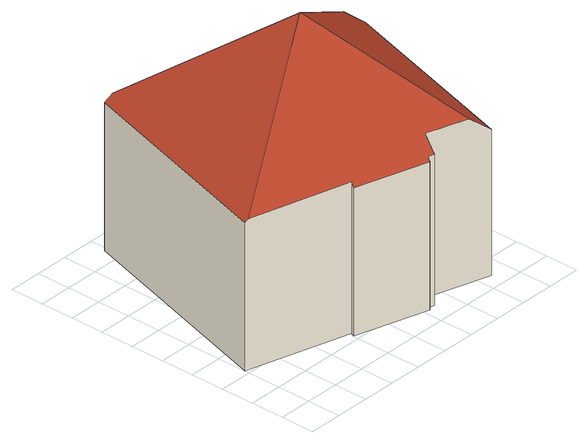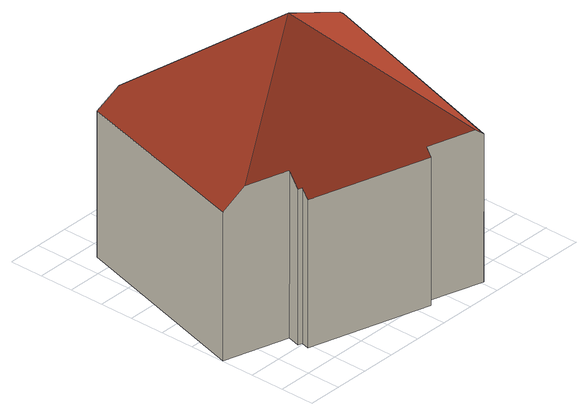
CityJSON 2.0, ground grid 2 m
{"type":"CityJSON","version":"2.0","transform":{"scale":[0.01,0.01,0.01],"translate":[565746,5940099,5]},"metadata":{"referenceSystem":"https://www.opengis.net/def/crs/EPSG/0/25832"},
"CityObjects":{
"building1":{"type":"Building","attributes":{"Gemeindeschluessel":"02000000","Geometrietyp2DReferenz":"3000","function":"31001_1010","roofType":"3500","measuredHeight":15.02,"storeysAboveGround":2},"address":[{"country":"Germany","locality":"Hamburg","thoroughfareName":"Inselstraße 30"}],"geometry":[{"type":"Solid","lod":"2","boundaries":[[[[0,1,2,3,4]],[[5,6,7,8,9,10,0,4,11]],[[12,13,14,15,16,17,18,1,0]],[[3,2,19,20]],[[9,8,21,22]],[[8,7,23,21]],[[7,6,24,23]],[[6,5,25,24]],[[5,11,26,25]],[[18,17,27,28]],[[17,16,29,27]],[[16,15,30,29]],[[15,14,31,30]],[[14,13,32,31]],[[22,21,23,24,25,26,20,19,28,27,29,30,31,32,33,34]],[[9,22,34,35,10]],[[34,33,36,35]],[[32,13,12,36,33]],[[26,11,4,3,20]],[[19,2,1,18,28]],[[36,12,0,10,35]]]],"semantics":{"surfaces":[{"type":"RoofSurface"},{"type":"WallSurface"},{"type":"GroundSurface"}],"values":[[0,0,0,1,1,1,1,1,1,1,1,1,1,1,2,1,1,1,1,1,0]]}}]}
},
"vertices":[
[919,866,1590],[431,1683,1005],[384,1696,964],[4,428,964],[24,422,982],[609,233,965],[1040,109,965],[1048,128,984],[1085,117,983],[1109,202,1063],[1361,126,1060],[616,256,986],[1671,1238,1080],[1417,1309,1082],[1439,1385,1010],[1412,1393,1010],[1426,1440,966],[723,1644,965],[711,1601,1005],[384,1696,88],[4,428,88],[1085,117,88],[1109,202,88],[1048,128,88],[1040,109,88],[609,233,88],[616,256,88],[723,1644,88],[711,1601,88],[1426,1440,88],[1412,1393,88],[1439,1385,88],[1417,1309,88],[1799,1202,88],[1484,89,88],[1484,89,954],[1799,1202,968]
]}
